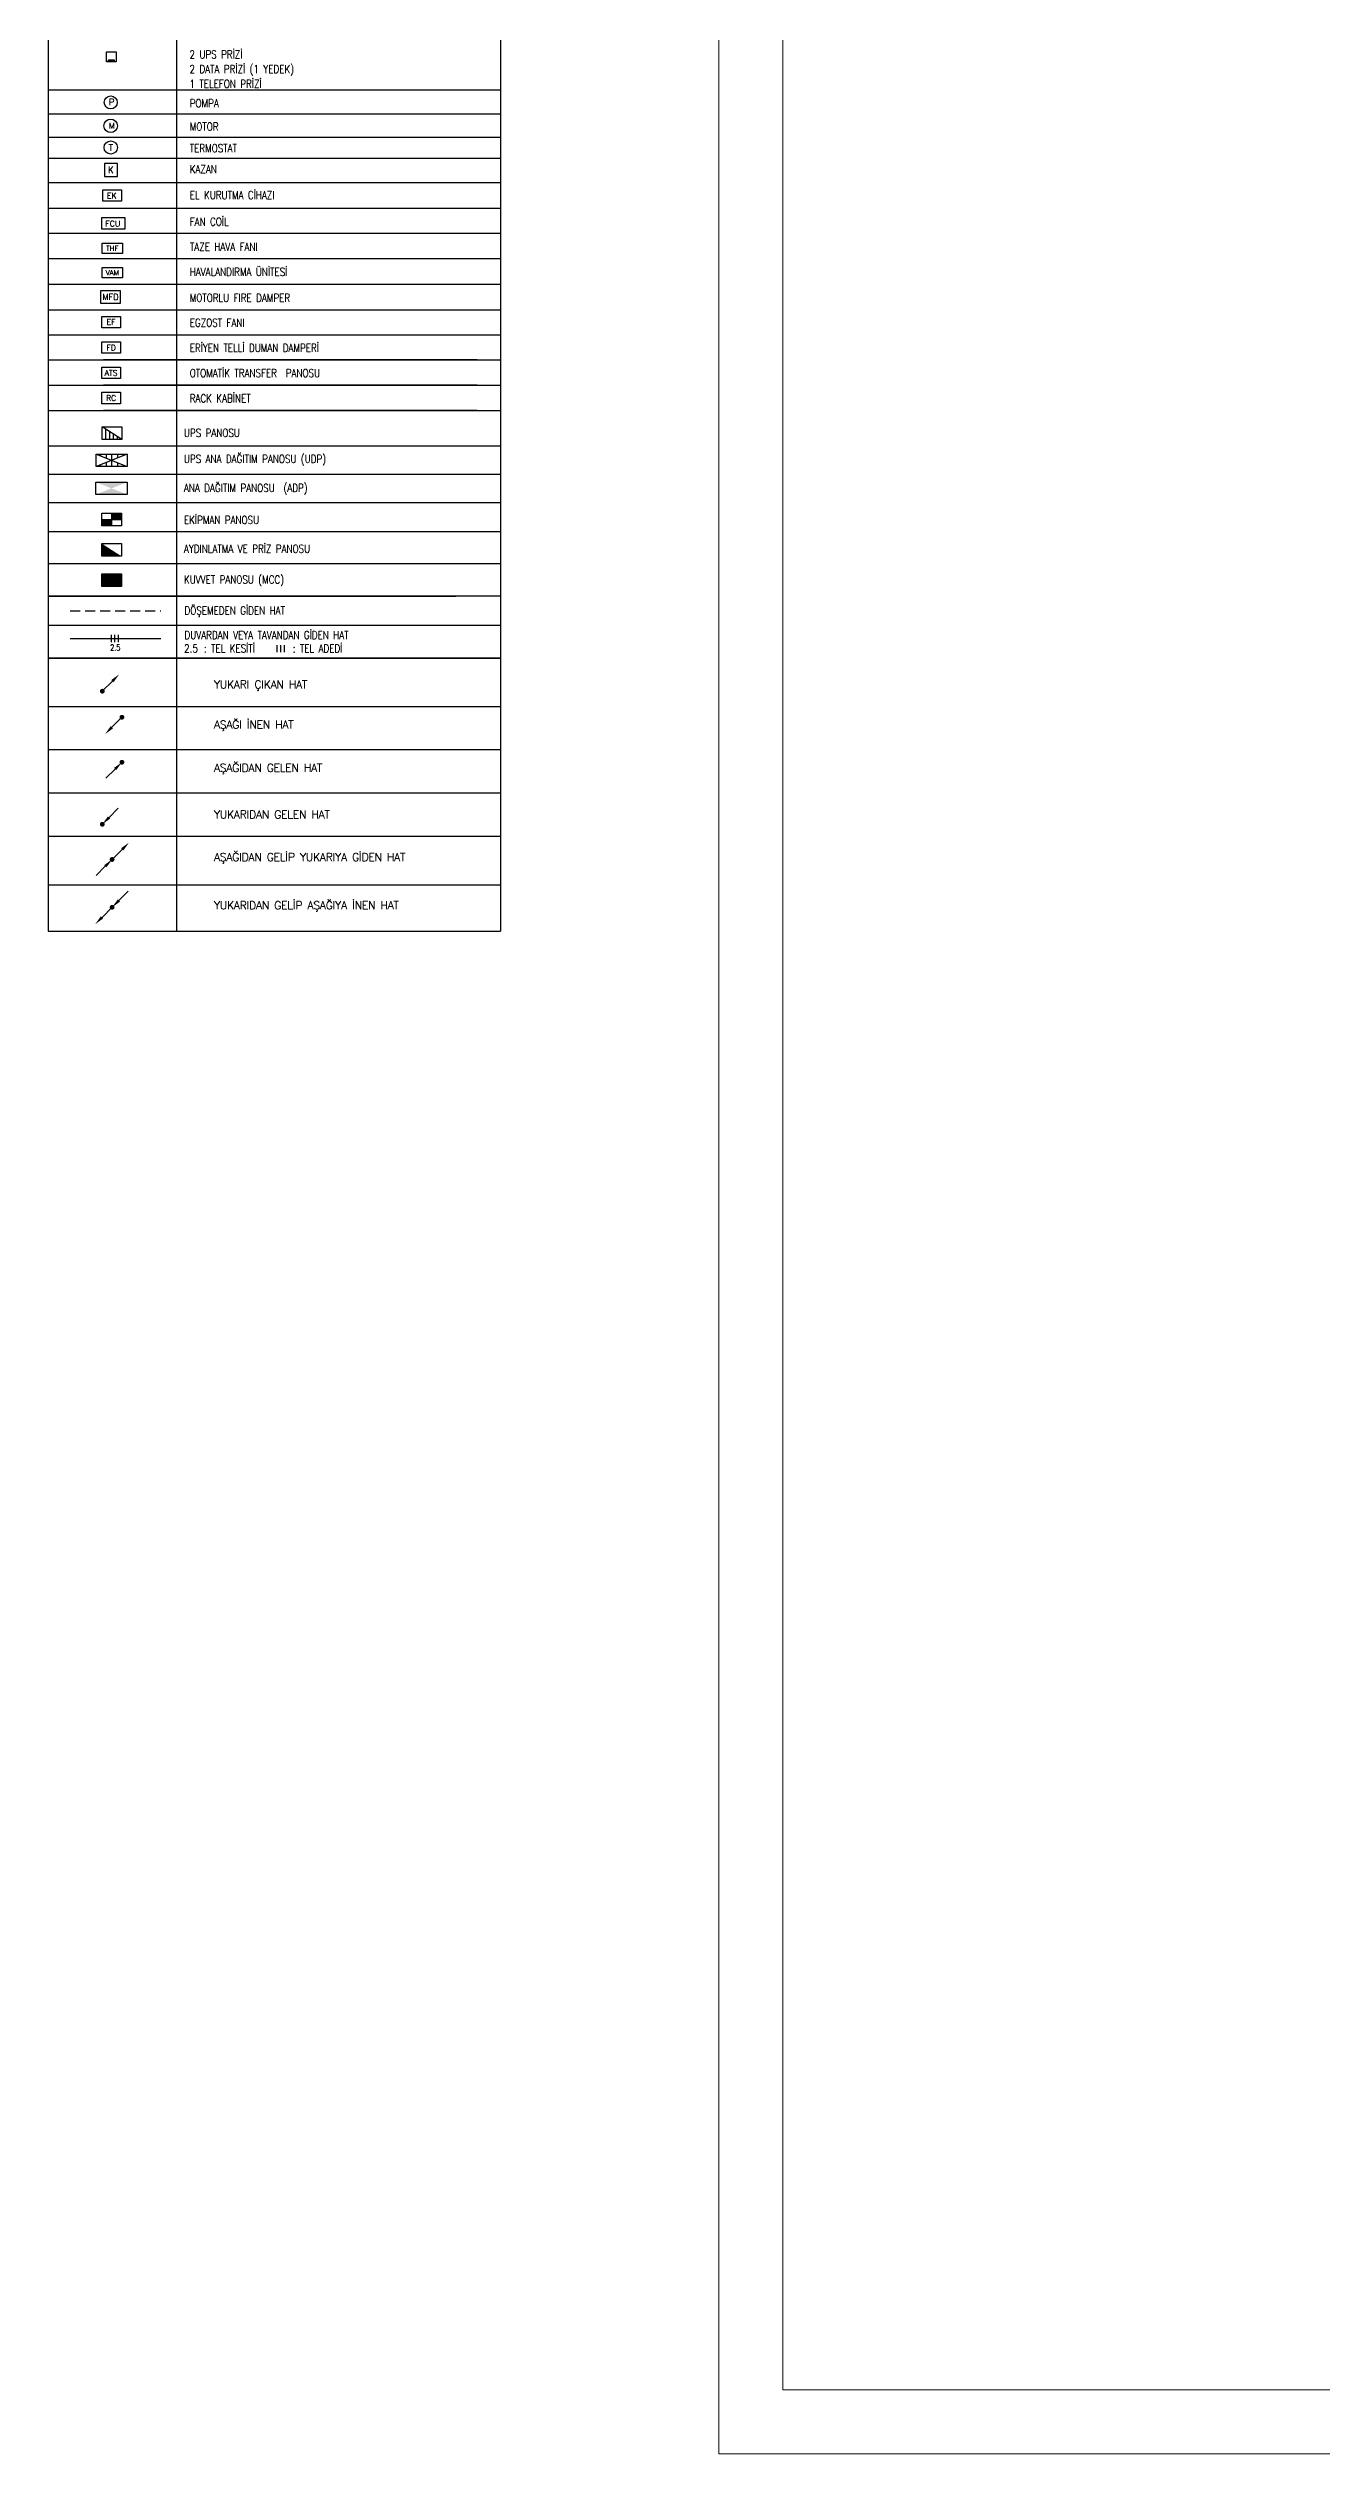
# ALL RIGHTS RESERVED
# Model space of a CAD drawing. Header units: metres. Extents: x -13194 to 152406, y -4219 to 19791.
# Drawn here: x -13194 to -6827, y -4219 to 7807 of the extents above; entities that cross this region are included whole.
import ezdxf
from ezdxf.enums import TextEntityAlignment as Align

# ---------------------------------------------------------------- set-up
doc = ezdxf.new("R2010")
doc.units = ezdxf.units.M
doc.header["$LTSCALE"] = 100
doc.header["$MEASUREMENT"] = 0
doc.linetypes.add('HIDDEN', pattern=[0.375, 0.25, -0.125])
for name, color, linetype, lineweight in [('40A', 9, 'Continuous', 9), ('E-ANA DAĞITIM PANOSU', 7, 'Continuous', 30), ('E-AYDINLATMA VE PRİZ PANOSU', 7, 'Continuous', 30), ('E-DÖŞEME (ŞAP İÇİ) PRİZ KUTUSU', 7, 'Continuous', 30), ('E-EGZOST FANI', 7, 'Continuous', 30), ('E-EKİPMAN PANOSU', 7, 'Continuous', 30), ('E-EL KURUTMA CİHAZI', 7, 'Continuous', 30), ('E-ERİYEN TELLİ DUMAN DAMPERİ', 7, 'Continuous', 30), ('E-FAN COİL', 7, 'Continuous', 30), ('E-HAVALANDIRMA ÜNİTESİ', 7, 'Continuous', 30), ('E-KABLO', 7, 'Continuous', 30), ('E-KAZAN', 7, 'Continuous', 30), ('E-KUVVET PANOSU (MCC)', 7, 'Continuous', 30), ('E-MOTOR', 7, 'Continuous', 30), ('E-MOTORLU FIRE DAMPER', 7, 'Continuous', 30), ('E-OK', 3, 'Continuous', 30), ('E-POMPA', 7, 'Continuous', 30), ('E-TAZE HAVA FANI', 7, 'Continuous', 30), ('E-TERMOSTAT', 7, 'Continuous', 30), ('E-UPS ANA DAĞITIM PANOSU', 7, 'Continuous', 30), ('E-UPS PANOSU', 7, 'Continuous', 30), ('E-YAZI', 7, 'Continuous', 30)]:
    doc.layers.add(name, color=color, linetype=linetype, lineweight=lineweight)
doc.styles.add('E-YAZI', font='txttw.shx')
doc.styles.add('ILGAZ', font='txttw.shx')

# ---------------------------------------------------------------- blocks, each defined once
blk = doc.blocks.new('*U384')
at = {"layer": 'E-OK', "color": 3, "linetype": 'Continuous'}
blk.add_line((-126, -126), (0, 0), dxfattribs=at)
at = {"layer": 'E-OK', "color": 4, "linetype": 'Continuous', "const_width": 30}
blk.add_lwpolyline([(-15, 0, 1), (15, 0, 1)], format="xyb", close=True, dxfattribs=at)
at = {"layer": 'E-OK', "color": 3, "linetype": 'Continuous'}
blk.add_solid([(-112, -140), (-140, -112), (-211, -211)], dxfattribs=at)
blk = doc.blocks.new('*U383')
at = {"layer": 'E-OK', "color": 3, "linetype": 'Continuous'}
for p, q in [((85, 85), (201, 200)), ((-126, -126), (0, 0))]:
    blk.add_line(p, q, dxfattribs=at)
at = {"layer": 'E-OK', "color": 4, "linetype": 'Continuous', "const_width": 30}
blk.add_lwpolyline([(-15, 0, 1), (15, 0, 1)], format="xyb", close=True, dxfattribs=at)
at = {"layer": 'E-OK', "color": 3, "linetype": 'Continuous'}
for points in [[(99, 71), (71, 99), (0, 0)], [(-112, -140), (-140, -112), (-211, -211)]]:
    blk.add_solid(points, dxfattribs=at)
blk = doc.blocks.new('*U385')
at = {"layer": 'E-OK', "color": 3, "linetype": 'Continuous'}
blk.add_line((85, 85), (201, 200), dxfattribs=at)
at = {"layer": 'E-OK', "color": 4, "linetype": 'Continuous', "const_width": 30}
blk.add_lwpolyline([(-15, 0, 1), (15, 0, 1)], format="xyb", close=True, dxfattribs=at)
at = {"layer": 'E-OK', "color": 3, "linetype": 'Continuous'}
blk.add_solid([(99, 71), (71, 99), (0, 0)], dxfattribs=at)
blk = doc.blocks.new('10_DÖŞEME (ŞAP İÇİ) PRİZ KUTUSU')
at = {"layer": 'E-DÖŞEME (ŞAP İÇİ) PRİZ KUTUSU'}
blk.add_hatch(color=5, dxfattribs=at).paths.add_polyline_path([(0.73, 0.22), (0.73, 0.71), (-0.73, 0.71), (-0.73, 0.22)])
at = {"layer": 'E-DÖŞEME (ŞAP İÇİ) PRİZ KUTUSU', "color": 5}
for points in [[(1.22, 2.66), (1.22, 0.22), (-1.22, 0.22), (-1.22, 2.66)], [(0.73, 0.71), (0.73, 0.22), (-0.73, 0.22), (-0.73, 0.71)]]:
    blk.add_lwpolyline(points, close=True, dxfattribs=at)
blk = doc.blocks.new('100_POMPA')
at = {"layer": 'E-POMPA', "color": 4}
blk.add_circle((0, 0), 1.8, dxfattribs=at)
at = {"layer": 'E-POMPA', "color": 3, "style": 'E-YAZI'}
blk.add_text('P', height=1.8, dxfattribs=at).set_placement((-0.53, -0.8))
blk = doc.blocks.new('100_MOTOR')
at = {"layer": 'E-MOTOR', "color": 4}
blk.add_circle((0, 0), 1.87, dxfattribs=at)
at = {"layer": 'E-MOTOR', "color": 3, "linetype": 'Continuous', "style": 'ILGAZ'}
blk.add_text('M', height=1.62, dxfattribs=at).set_placement((-0.55, -0.78))
blk = doc.blocks.new('100_TERMOSTAT')
at = {"layer": 'E-TERMOSTAT', "color": 4, "linetype": 'Continuous'}
blk.add_circle((0, 0), 1.84, dxfattribs=at)
at = {"layer": 'E-TERMOSTAT', "color": 3, "linetype": 'Continuous', "style": 'E-YAZI'}
blk.add_text('T', height=1.8, dxfattribs=at).set_placement((-0.57, -0.95))
blk = doc.blocks.new('100_KAZAN')
at = {"layer": 'E-KAZAN', "color": 4}
blk.add_lwpolyline([(-1.8, 1.8), (-1.8, -1.8), (1.8, -1.8), (1.8, 1.8)], close=True, dxfattribs=at)
at = {"layer": 'E-KAZAN', "color": 3, "style": 'E-YAZI'}
blk.add_text('K', height=1.8, dxfattribs=at).set_placement((0, 0), align=Align.MIDDLE_CENTER)
blk = doc.blocks.new('100_EL KURUTMA CİHAZI')
at = {"layer": 'E-EL KURUTMA CİHAZI', "color": 4}
for p, q in [((-2.35, 2.83), (2.35, 2.83)), ((-2.35, 0), (-2.35, 2.83)), ((2.35, 0), (-2.35, 0)), ((2.35, 2.83), (2.35, 0))]:
    blk.add_line(p, q, dxfattribs=at)
at = {"layer": 'E-EL KURUTMA CİHAZI', "color": 3, "style": 'E-YAZI'}
blk.add_text('EK', height=1.4, dxfattribs=at).set_placement((-1.28, 0.68))
blk = doc.blocks.new('100_FAN COİL')
at = {"layer": 'E-FAN COİL', "color": 4}
blk.add_lwpolyline([(-3.62, 0), (-3.62, 3.65), (3.62, 3.65), (3.62, 0)], close=True, dxfattribs=at)
at = {"layer": 'E-FAN COİL', "color": 3, "style": 'E-YAZI'}
blk.add_text('FCU', height=1.8, dxfattribs=at).set_placement((-2.5, 0.87))
blk = doc.blocks.new('100_TAZE HAVA FANI')
at = {"layer": 'E-TAZE HAVA FANI', "color": 4}
blk.add_lwpolyline([(-3.22, 0), (-3.22, 3.25), (3.22, 3.25), (3.22, 0)], close=True, dxfattribs=at)
at = {"layer": 'E-TAZE HAVA FANI', "color": 3, "style": 'E-YAZI'}
blk.add_text('THF', height=1.6, dxfattribs=at).set_placement((0, 1.62), align=Align.MIDDLE_CENTER)
blk = doc.blocks.new('100_HAVALANDIRMA ÜNİTESİ')
at = {"layer": 'E-HAVALANDIRMA ÜNİTESİ', "color": 4}
for p, q in [((-3.22, 0), (-3.22, 3.25)), ((-3.22, 3.25), (3.22, 3.25)), ((3.22, 0), (-3.22, 0)), ((3.22, 3.25), (3.22, 0))]:
    blk.add_line(p, q, dxfattribs=at)
at = {"layer": 'E-HAVALANDIRMA ÜNİTESİ', "color": 3, "style": 'E-YAZI'}
blk.add_text('VAM', height=1.6, dxfattribs=at).set_placement((0, 1.62), align=Align.MIDDLE_CENTER)
blk = doc.blocks.new('100_MOTORLU FIRE DAMPER')
at = {"layer": 'E-MOTORLU FIRE DAMPER', "color": 4}
blk.add_lwpolyline([(-2.53, 0), (2.53, 0), (2.53, 3.05), (-2.53, 3.05)], close=True, dxfattribs=at)
at = {"layer": 'E-MOTORLU FIRE DAMPER', "color": 3, "style": 'E-YAZI'}
blk.add_text('MFD', height=1.505, dxfattribs=at).set_placement((0, 1.53), align=Align.MIDDLE_CENTER)
blk = doc.blocks.new('100_EGZOST FANI')
at = {"layer": 'E-EGZOST FANI', "color": 4}
for p, q in [((-2.35, 2.83), (2.35, 2.83)), ((-2.35, 0), (-2.35, 2.83)), ((2.35, 0), (-2.35, 0)), ((2.35, 2.83), (2.35, 0))]:
    blk.add_line(p, q, dxfattribs=at)
at = {"layer": 'E-EGZOST FANI', "color": 3, "style": 'E-YAZI'}
blk.add_text('EF', height=1.4, dxfattribs=at).set_placement((0, 1.42), align=Align.MIDDLE_CENTER)
blk = doc.blocks.new('100_ERİYEN TELLİ DUMAN DAMPERİ')
at = {"layer": 'E-ERİYEN TELLİ DUMAN DAMPERİ', "color": 4}
blk.add_lwpolyline([(-2.35, 2.83), (2.35, 2.83), (2.35, 0), (-2.35, 0)], close=True, dxfattribs=at)
at = {"layer": 'E-ERİYEN TELLİ DUMAN DAMPERİ', "color": 3, "style": 'E-YAZI'}
blk.add_text('FD', height=1.4, dxfattribs=at).set_placement((0, 1.42), align=Align.MIDDLE_CENTER)
blk = doc.blocks.new('100_UPS PANOSU')
at = {"layer": 'E-UPS PANOSU', "color": 4}
for p, q in [((-3.07, 3.95), (3.07, 3.95)), ((-3.07, 0), (-3.07, 3.95)), ((3.07, 0), (-3.07, 3.95)), ((3.07, 0), (-3.07, 0)), ((-1.87, 0), (-1.87, 3.18)), ((-0.67, 0), (-0.67, 2.41)), ((0.53, 0), (0.53, 1.63)), ((1.73, 0), (1.73, 0.86)), ((3.07, 3.95), (3.07, 0))]:
    blk.add_line(p, q, dxfattribs=at)
blk = doc.blocks.new('100_UPS ANA DAĞITIM PANOSU')
at = {"layer": 'E-UPS ANA DAĞITIM PANOSU', "color": 4}
for p, q in [((-4.87, 1.91), (4.87, 1.91)), ((-4.87, -1.91), (-4.87, 1.91)), ((-4.87, 1.91), (4.87, -1.91)), ((4.87, 1.91), (-4.87, -1.91)), ((-3.52, 1.91), (-3.52, 1.38)), ((-1.76, 1.91), (-1.76, 0.69)), ((0, -1.91), (0, 1.91)), ((1.76, 1.91), (1.76, 0.69)), ((3.52, 1.91), (3.52, 1.38)), ((4.87, 1.91), (4.87, -1.91)), ((4.87, -1.91), (-4.87, -1.91)), ((-3.52, -1.38), (-3.52, -1.91)), ((-1.76, -0.69), (-1.76, -1.91)), ((1.76, -0.69), (1.76, -1.91)), ((3.52, -1.38), (3.52, -1.91))]:
    blk.add_line(p, q, dxfattribs=at)
blk = doc.blocks.new('100_ANA DAĞITIM PANOSU')
at = {"layer": 'E-ANA DAĞITIM PANOSU', "color": 4}
for p, q in [((-4.87, 1.91), (4.87, 1.91)), ((-4.87, -1.91), (-4.87, 1.91)), ((4.87, 1.91), (4.87, -1.91)), ((4.87, -1.91), (-4.87, -1.91))]:
    blk.add_line(p, q, dxfattribs=at)
blk.add_solid([(-4.87, 1.91), (4.87, 1.91), (4.87, -1.91), (-4.87, -1.91)], dxfattribs=at)
blk = doc.blocks.new('100_EKİPMAN PANOSU')
at = {"layer": 'E-EKİPMAN PANOSU', "color": 4}
for p, q in [((-3.07, 3.95), (3.07, 3.95)), ((-3.07, 0), (-3.07, 3.95)), ((-3.07, 1.97), (3.07, 1.97)), ((3.07, 0), (-3.07, 0)), ((0, 3.95), (0, 0)), ((3.07, 3.95), (3.07, 0))]:
    blk.add_line(p, q, dxfattribs=at)
for points in [[(-3.07, 1.97), (0, 1.97), (-3.07, 0), (0, 0)], [(0, 3.95), (3.07, 3.95), (0, 1.97), (3.07, 1.97)]]:
    blk.add_solid(points, dxfattribs=at)
blk = doc.blocks.new('100_AYDINLATMA VE PRİZ PANOSU')
at = {"layer": 'E-AYDINLATMA VE PRİZ PANOSU', "color": 4}
for p, q in [((-3.07, 3.95), (3.07, 3.95)), ((-3.07, 0), (-3.07, 3.95)), ((3.07, 0), (-3.07, 0)), ((3.07, 3.95), (3.07, 0))]:
    blk.add_line(p, q, dxfattribs=at)
blk.add_solid([(3.07, 0), (-3.07, 0), (-3.07, 3.95)], dxfattribs=at)
blk = doc.blocks.new('100_KUVVET PANOSU (MCC)')
at = {"layer": 'E-KUVVET PANOSU (MCC)', "color": 4}
for p, q in [((-3.07, 3.95), (3.07, 3.95)), ((-3.07, 0), (-3.07, 3.95)), ((3.07, 0), (-3.07, 0)), ((3.07, 3.95), (3.07, 0))]:
    blk.add_line(p, q, dxfattribs=at)
blk.add_solid([(-3.07, 3.95), (3.07, 3.95), (-3.07, 0), (3.07, 0)], dxfattribs=at)

msp = doc.modelspace()

# ---------------------------------------------------------------- linework, layer by layer
at = {"layer": '40A'}
for points in [[(18159, -4219), (-9841, -4219), (-9841, 12601), (18159, 12601)], [(-9521, 12281), (16000, 12281), (16000, -3899), (-9521, -3899)]]:
    msp.add_lwpolyline(points, close=True, dxfattribs=at)
at = {"layer": 'E-ERİYEN TELLİ DUMAN DAMPERİ', "color": 4}
for points in [[(-12926, 6212), (-12832, 6212), (-12832, 6155), (-12926, 6155)], [(-12926, 6086), (-12832, 6086), (-12832, 6029), (-12926, 6029)]]:
    msp.add_lwpolyline(points, close=True, dxfattribs=at)
at = {"layer": 'E-KABLO', "color": 6, "linetype": 'HIDDEN', "ltscale": 2}
msp.add_line((-13083, 4993), (-12631, 4993), dxfattribs=at)
at = {"layer": 'E-KABLO', "color": 6}
msp.add_line((-13083, 4856), (-12631, 4856), dxfattribs=at)
at = {"layer": 'E-KABLO', "color": 7}
for p, q in [((-12879, 4874), (-12879, 4838)), ((-12862, 4874), (-12862, 4838)), ((-12844, 4874), (-12844, 4838))]:
    msp.add_line(p, q, dxfattribs=at)
at = {"layer": 'E-YAZI', "color": 4}
for p, q in [((-13194, 11991), (-13194, 3393)), ((-10933, 11991), (-10933, 3393)), ((-13194, 3393), (-10933, 3393))]:
    msp.add_line(p, q, dxfattribs=at)
at = {"layer": 'E-YAZI', "color": 7}
for p, q in [((-12552, 11783), (-12552, 3393)), ((-10933, 7597), (-13194, 7597)), ((-10933, 7477), (-13194, 7477)), ((-10933, 7359), (-13194, 7359)), ((-10933, 7254), (-13194, 7254)), ((-13194, 7135), (-10933, 7135)), ((-10933, 6625), (-13194, 6625)), ((-11050, 6248), (-12917, 6248)), ((-11050, 6122), (-12917, 6122)), ((-11050, 5996), (-12917, 5996)), ((-10933, 5817), (-13194, 5817)), ((-10933, 5675), (-13194, 5675)), ((-10933, 5534), (-13194, 5534)), ((-10933, 5534), (-13194, 5534)), ((-10933, 5389), (-13194, 5389)), ((-10933, 5228), (-13194, 5228)), ((-10933, 5067), (-13194, 5067)), ((-10933, 4920), (-13194, 4920)), ((-10933, 4757), (-13194, 4757))]:
    msp.add_line(p, q, dxfattribs=at)
at = {"layer": 'E-YAZI', "color": 7, "linetype": 'Continuous'}
for p, q in [((-13194, 7007), (-10933, 7007)), ((-13194, 6881), (-10933, 6881)), ((-13194, 6755), (-10933, 6755)), ((-13194, 6499), (-10933, 6499)), ((-13194, 6373), (-10933, 6373)), ((-13194, 6248), (-10933, 6248)), ((-12917, 6248), (-11050, 6248)), ((-13194, 6122), (-10933, 6122)), ((-12917, 6122), (-11050, 6122)), ((-13194, 5996), (-10933, 5996)), ((-12917, 5996), (-11050, 5996)), ((-13194, 5067), (-11155, 5067)), ((-13194, 4757), (-10933, 4757)), ((-13194, 4516), (-10933, 4516)), ((-13194, 4300), (-10933, 4300)), ((-13194, 4084), (-10933, 4084)), ((-13194, 3868), (-10933, 3868)), ((-13194, 3625), (-10933, 3625))]:
    msp.add_line(p, q, dxfattribs=at)
at = {"layer": 'E-YAZI', "color": 3}
for p, q in [((-12050, 4822), (-12050, 4787)), ((-12032, 4822), (-12032, 4787)), ((-12014, 4822), (-12014, 4787))]:
    msp.add_line(p, q, dxfattribs=at)

# ---------------------------------------------------------------- block references
at = {"layer": 'E-ANA DAĞITIM PANOSU', "xscale": 16, "yscale": 16, "zscale": 16}
msp.add_blockref('100_ANA DAĞITIM PANOSU', (-12877, 5606), dxfattribs=at)
at = {"layer": 'E-AYDINLATMA VE PRİZ PANOSU', "xscale": 16, "yscale": 16, "zscale": 16}
msp.add_blockref('100_AYDINLATMA VE PRİZ PANOSU', (-12877, 5267), dxfattribs=at)
at = {"layer": 'E-DÖŞEME (ŞAP İÇİ) PRİZ KUTUSU', "xscale": 20, "yscale": 20, "zscale": 20}
msp.add_blockref('10_DÖŞEME (ŞAP İÇİ) PRİZ KUTUSU', (-12878, 7734), dxfattribs=at)
at = {"layer": 'E-EGZOST FANI', "xscale": 20, "yscale": 20, "zscale": 20}
msp.add_blockref('100_EGZOST FANI', (-12879, 6409), dxfattribs=at)
at = {"layer": 'E-EKİPMAN PANOSU', "xscale": 16, "yscale": 16, "zscale": 16}
msp.add_blockref('100_EKİPMAN PANOSU', (-12877, 5418), dxfattribs=at)
at = {"layer": 'E-EL KURUTMA CİHAZI', "xscale": 20, "yscale": 20, "zscale": 20}
msp.add_blockref('100_EL KURUTMA CİHAZI', (-12874, 7042), dxfattribs=at)
at = {"layer": 'E-ERİYEN TELLİ DUMAN DAMPERİ', "xscale": 20, "yscale": 20, "zscale": 20}
msp.add_blockref('100_ERİYEN TELLİ DUMAN DAMPERİ', (-12879, 6281), dxfattribs=at)
at = {"layer": 'E-FAN COİL', "xscale": 16, "yscale": 16, "zscale": 16}
msp.add_blockref('100_FAN COİL', (-12868, 6901), dxfattribs=at)
at = {"layer": 'E-HAVALANDIRMA ÜNİTESİ', "xscale": 16, "yscale": 16, "zscale": 16}
msp.add_blockref('100_HAVALANDIRMA ÜNİTESİ', (-12873, 6658), dxfattribs=at)
at = {"layer": 'E-KAZAN', "xscale": 18, "yscale": 18, "zscale": 18}
msp.add_blockref('100_KAZAN', (-12880, 7198), dxfattribs=at)
at = {"layer": 'E-KUVVET PANOSU (MCC)', "xscale": 16, "yscale": 16, "zscale": 16}
msp.add_blockref('100_KUVVET PANOSU (MCC)', (-12876, 5115), dxfattribs=at)
at = {"layer": 'E-MOTOR', "xscale": 18, "yscale": 18, "zscale": 18}
for name, p in [('100_MOTOR', (-12881, 7418)), ('100_TERMOSTAT', (-12881, 7310))]:
    msp.add_blockref(name, p, dxfattribs=at)
at = {"layer": 'E-MOTORLU FIRE DAMPER', "xscale": 20, "yscale": 20, "zscale": 20}
msp.add_blockref('100_MOTORLU FIRE DAMPER', (-12882, 6532), dxfattribs=at)
at = {"layer": 'E-OK', "xscale": -0.4, "yscale": 0.4, "zscale": 0.4}
for name, p, rotation in [('*U384', (-12923, 4592), 90), ('*U384', (-12825, 4462), 270), ('*U385', (-12825, 4237), 90), ('*U385', (-12923, 3927), 270), ('*U383', (-12874, 3751), 90), ('*U383', (-12874, 3512), 270)]:
    msp.add_blockref(name, p, dxfattribs=dict(at, rotation=rotation))
at = {"layer": 'E-POMPA', "xscale": 18, "yscale": 18, "zscale": 18}
msp.add_blockref('100_POMPA', (-12881, 7535), dxfattribs=at)
at = {"layer": 'E-TAZE HAVA FANI', "xscale": 16, "yscale": 16, "zscale": 16}
msp.add_blockref('100_TAZE HAVA FANI', (-12873, 6780), dxfattribs=at)
at = {"layer": 'E-UPS ANA DAĞITIM PANOSU', "xscale": 16, "yscale": 16, "zscale": 16}
msp.add_blockref('100_UPS ANA DAĞITIM PANOSU', (-12876, 5746), dxfattribs=at)
at = {"layer": 'E-UPS PANOSU', "xscale": 16, "yscale": 16, "zscale": 16}
msp.add_blockref('100_UPS PANOSU', (-12875, 5851), dxfattribs=at)

# ---------------------------------------------------------------- texts
at = {"layer": 'E-ERİYEN TELLİ DUMAN DAMPERİ', "color": 3, "style": 'E-YAZI'}
for s, p in [('ATS', (-12879, 6183)), ('RC', (-12879, 6057))]:
    msp.add_text(s, height=28, dxfattribs=at).set_placement(p, align=Align.MIDDLE_CENTER)
at = {"layer": 'E-KABLO', "color": 3, "linetype": 'Continuous', "style": 'E-YAZI', "width": 0.7}
msp.add_text('2.5', height=30.8, dxfattribs=at).set_placement((-12884, 4795))
at = {"layer": 'E-YAZI', "color": 3, "style": 'E-YAZI', "width": 0.8}
for s, p in [('2 UPS PRİZİ', (-12487, 7755)), ('2 DATA PRİZİ (1 YEDEK)', (-12487, 7682)), ('1 TELEFON PRİZİ', (-12487, 7608)), ('POMPA', (-12486, 7511)), ('MOTOR', (-12486, 7394)), ('TERMOSTAT', (-12486, 7286)), ('KAZAN', (-12486, 7181)), ('EL KURUTMA CİHAZI', (-12486, 7052)), ('FAN COİL', (-12486, 6919)), ('TAZE HAVA FANI', (-12485, 6794)), ('HAVALANDIRMA ÜNİTESİ', (-12486, 6668)), ('MOTORLU FIRE DAMPER', (-12486, 6538)), ('EGZOST FANI', (-12486, 6414)), ('ERİYEN TELLİ DUMAN DAMPERİ', (-12486, 6288)), ('OTOMATİK TRANSFER  PANOSU', (-12486, 6162)), ('RACK KABİNET', (-12486, 6036)), ('UPS PANOSU', (-12515, 5863)), ('UPS ANA DAĞITIM PANOSU (UDP)', (-12515, 5733)), ('ANA DAĞITIM PANOSU  (ADP)', (-12515, 5588)), ('EKİPMAN PANOSU', (-12515, 5428)), ('AYDINLATMA VE PRİZ PANOSU', (-12515, 5284)), ('KUVVET PANOSU (MCC)', (-12515, 5130)), ('DÖŞEMEDEN GİDEN HAT', (-12512, 4975)), ('2.5', (-12514, 4786)), ('DUVARDAN VEYA TAVANDAN GİDEN HAT', (-12512, 4853)), (': TEL KESİTİ', (-12415, 4786)), (': TEL ADEDİ', (-11971, 4786))]:
    msp.add_text(s, height=40, dxfattribs=at).set_placement(p)
at = {"layer": 'E-YAZI', "color": 3, "char_height": 40, "attachment_point": 1, "style": 'E-YAZI'}
for s, insert in [('{\\T0.95;YUKARI ÇIKAN HAT}', (-12365, 4646)), ('{\\T0.95;AŞAĞI İNEN HAT}', (-12365, 4445)), ('{\\T0.95;AŞAĞIDAN GELEN HAT}', (-12365, 4229)), ('{\\T0.95;YUKARIDAN GELEN HAT}', (-12365, 3996)), ('{\\T0.95;AŞAĞIDAN GELİP YUKARIYA GİDEN HAT}', (-12365, 3783)), ('{\\T0.95;YUKARIDAN GELİP AŞAĞIYA İNEN HAT}', (-12365, 3542))]:
    msp.add_mtext_dynamic_manual_height_columns(s, width=9808.84, gutter_width=12.5, heights=[0], dxfattribs=dict(at, insert=insert))

doc.saveas('drawing.dxf')
